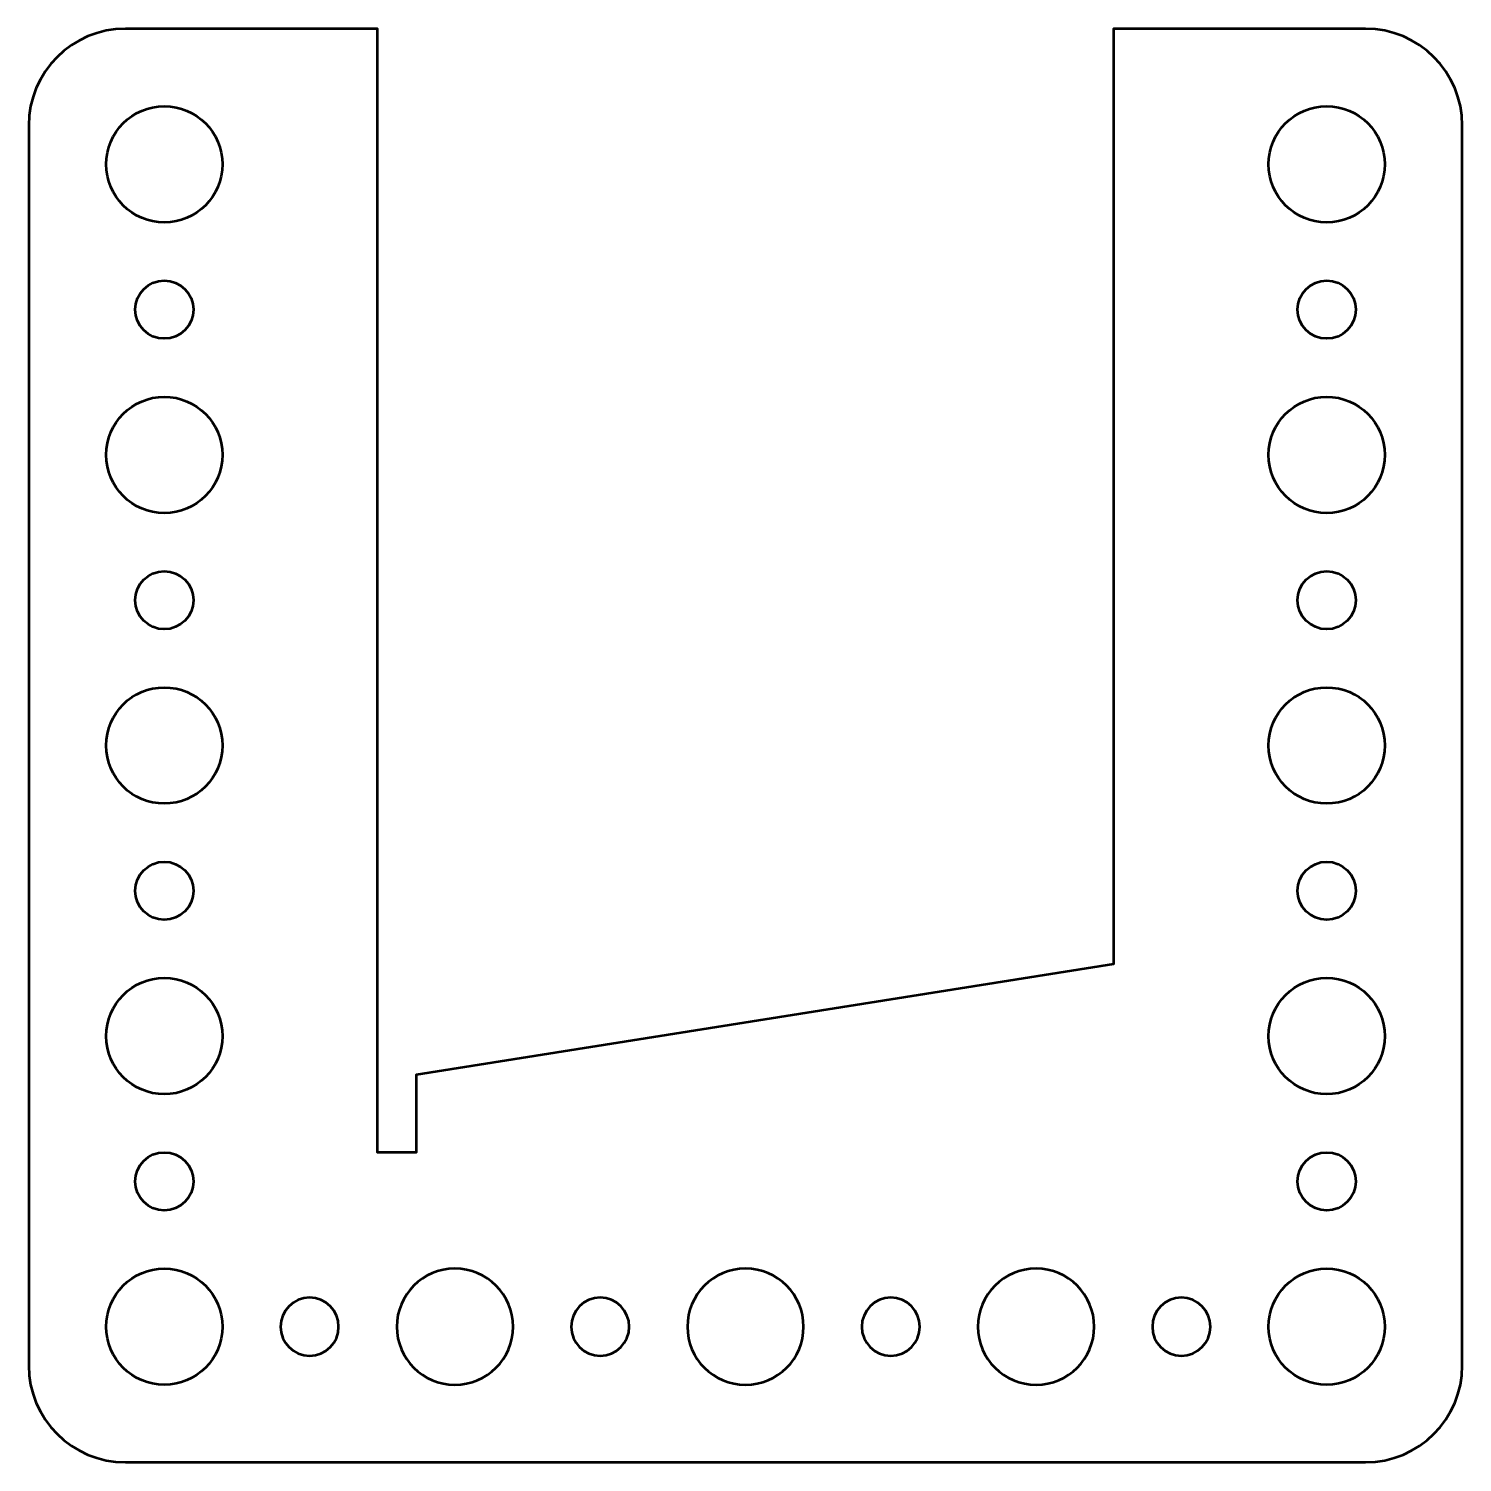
# Model space of a CAD drawing. Header units: centimetres. Extents: x -3.7 to 3.7, y -3.7 to 3.7.
import ezdxf

# ---------------------------------------------------------------- set-up
doc = ezdxf.new("R2010")
doc.units = ezdxf.units.CM
doc.header["$MEASUREMENT"] = 0
doc.layers.add('Layer 1', color=7, linetype='Continuous')

msp = doc.modelspace()

# ---------------------------------------------------------------- linework, layer by layer
at = {"layer": 'Layer 1', "lineweight": 53}
for centre, major_axis in [((-2.99999, 2.99999), (0, 0.30001)), ((3.00001, 2.99999), (0, 0.30001)), ((-3, 2.25), (0, 0.15)), ((3, 2.25), (0, 0.15)), ((-2.99999, 1.49999), (0, 0.30001)), ((3.00001, 1.49999), (0, 0.30001)), ((-3, 0.75), (0, 0.15)), ((3, 0.75), (0, 0.15)), ((-2.99999, -0.00001), (0, 0.30001)), ((3.00001, -0.00001), (0, 0.30001)), ((-3, -0.75), (0, 0.15)), ((3, -0.75), (0, 0.15)), ((-2.99999, -1.50001), (0, 0.30001)), ((3.00001, -1.50001), (0, 0.30001)), ((-3, -2.25), (0, 0.15)), ((3, -2.25), (0, 0.15)), ((-2.99999, -3.00001), (0, 0.30001)), ((3.00001, -3.00001), (0, 0.30001))]:
    msp.add_ellipse(centre, major_axis=major_axis, ratio=1, dxfattribs=at)
for points, knots in [([(-3.7, -3.2), (-3.7, -3.2), (-3.7, 3.2), (-3.7, 3.2), (-3.7, 3.2), (-3.7, 3.47614), (-3.47614, 3.7), (-3.2, 3.7), (-3.2, 3.7), (-3.2, 3.7), (-1.9, 3.7), (-1.9, 3.7), (-1.9, 3.7), (-1.9, 3.7), (-1.9, -2.1), (-1.9, -2.1), (-1.9, -2.1), (-1.9, -2.1), (-1.7, -2.1), (-1.7, -2.1), (-1.7, -2.1), (-1.7, -2.1), (-1.7, -1.7), (-1.7, -1.7), (-1.7, -1.7), (-1.7, -1.7), (1.9, -1.12857), (1.9, -1.12857), (1.9, -1.12857), (1.9, -1.12857), (1.9, 3.7), (1.9, 3.7), (1.9, 3.7), (1.9, 3.7), (3.2, 3.7), (3.2, 3.7), (3.2, 3.7), (3.47614, 3.7), (3.7, 3.47614), (3.7, 3.2), (3.7, 3.2), (3.7, 3.2), (3.7, -3.2), (3.7, -3.2), (3.7, -3.2), (3.7, -3.47614), (3.47614, -3.7), (3.2, -3.7), (3.2, -3.7), (3.2, -3.7), (-3.2, -3.7), (-3.2, -3.7), (-3.2, -3.7), (-3.47614, -3.7), (-3.7, -3.47614), (-3.7, -3.2)], [0, 0, 0, 0, 0.0666667, 0.0666667, 0.0666667, 0.0666667, 0.1333333, 0.1333333, 0.1333333, 0.1333333, 0.2, 0.2, 0.2, 0.2, 0.2666667, 0.2666667, 0.2666667, 0.2666667, 0.3333333, 0.3333333, 0.3333333, 0.3333333, 0.4, 0.4, 0.4, 0.4, 0.4666667, 0.4666667, 0.4666667, 0.4666667, 0.5333333, 0.5333333, 0.5333333, 0.5333333, 0.6, 0.6, 0.6, 0.6, 0.6666667, 0.6666667, 0.6666667, 0.6666667, 0.7333333, 0.7333333, 0.7333333, 0.7333333, 0.8, 0.8, 0.8, 0.8, 0.8666667, 0.8666667, 0.8666667, 0.8666667, 1, 1, 1, 1]), ([(-1.8, -3), (-1.8, -2.83431), (-1.66569, -2.7), (-1.5, -2.7), (-1.5, -2.7), (-1.33431, -2.7), (-1.2, -2.83431), (-1.2, -3), (-1.2, -3), (-1.2, -3.16569), (-1.33431, -3.3), (-1.5, -3.3), (-1.5, -3.3), (-1.66569, -3.3), (-1.8, -3.16569), (-1.8, -3)], [0, 0, 0, 0, 0.2, 0.2, 0.2, 0.2, 0.4, 0.4, 0.4, 0.4, 0.6, 0.6, 0.6, 0.6, 1, 1, 1, 1]), ([(-0.3, -3), (-0.3, -2.83431), (-0.16569, -2.7), (0, -2.7), (0, -2.7), (0.16569, -2.7), (0.3, -2.83431), (0.3, -3), (0.3, -3), (0.3, -3.16569), (0.16569, -3.3), (0, -3.3), (0, -3.3), (-0.16569, -3.3), (-0.3, -3.16569), (-0.3, -3)], [0, 0, 0, 0, 0.2, 0.2, 0.2, 0.2, 0.4, 0.4, 0.4, 0.4, 0.6, 0.6, 0.6, 0.6, 1, 1, 1, 1]), ([(1.2, -3), (1.2, -2.83431), (1.33431, -2.7), (1.5, -2.7), (1.5, -2.7), (1.66569, -2.7), (1.8, -2.83431), (1.8, -3), (1.8, -3), (1.8, -3.16569), (1.66569, -3.3), (1.5, -3.3), (1.5, -3.3), (1.33431, -3.3), (1.2, -3.16569), (1.2, -3)], [0, 0, 0, 0, 0.2, 0.2, 0.2, 0.2, 0.4, 0.4, 0.4, 0.4, 0.6, 0.6, 0.6, 0.6, 1, 1, 1, 1]), ([(-2.4, -3), (-2.4, -2.91716), (-2.33284, -2.85), (-2.25, -2.85), (-2.25, -2.85), (-2.16716, -2.85), (-2.1, -2.91716), (-2.1, -3), (-2.1, -3), (-2.1, -3.08284), (-2.16716, -3.15), (-2.25, -3.15), (-2.25, -3.15), (-2.33284, -3.15), (-2.4, -3.08284), (-2.4, -3)], [0, 0, 0, 0, 0.2, 0.2, 0.2, 0.2, 0.4, 0.4, 0.4, 0.4, 0.6, 0.6, 0.6, 0.6, 1, 1, 1, 1]), ([(-0.9, -3), (-0.9, -2.91716), (-0.83284, -2.85), (-0.75, -2.85), (-0.75, -2.85), (-0.66716, -2.85), (-0.6, -2.91716), (-0.6, -3), (-0.6, -3), (-0.6, -3.08284), (-0.66716, -3.15), (-0.75, -3.15), (-0.75, -3.15), (-0.83284, -3.15), (-0.9, -3.08284), (-0.9, -3)], [0, 0, 0, 0, 0.2, 0.2, 0.2, 0.2, 0.4, 0.4, 0.4, 0.4, 0.6, 0.6, 0.6, 0.6, 1, 1, 1, 1]), ([(0.6, -3), (0.6, -2.91716), (0.66716, -2.85), (0.75, -2.85), (0.75, -2.85), (0.83284, -2.85), (0.9, -2.91716), (0.9, -3), (0.9, -3), (0.9, -3.08284), (0.83284, -3.15), (0.75, -3.15), (0.75, -3.15), (0.66716, -3.15), (0.6, -3.08284), (0.6, -3)], [0, 0, 0, 0, 0.2, 0.2, 0.2, 0.2, 0.4, 0.4, 0.4, 0.4, 0.6, 0.6, 0.6, 0.6, 1, 1, 1, 1]), ([(2.1, -3), (2.1, -2.91716), (2.16716, -2.85), (2.25, -2.85), (2.25, -2.85), (2.33284, -2.85), (2.4, -2.91716), (2.4, -3), (2.4, -3), (2.4, -3.08284), (2.33284, -3.15), (2.25, -3.15), (2.25, -3.15), (2.16716, -3.15), (2.1, -3.08284), (2.1, -3)], [0, 0, 0, 0, 0.2, 0.2, 0.2, 0.2, 0.4, 0.4, 0.4, 0.4, 0.6, 0.6, 0.6, 0.6, 1, 1, 1, 1])]:
    msp.add_open_spline(points, degree=3, knots=knots, dxfattribs=at)

doc.saveas('drawing.dxf')
